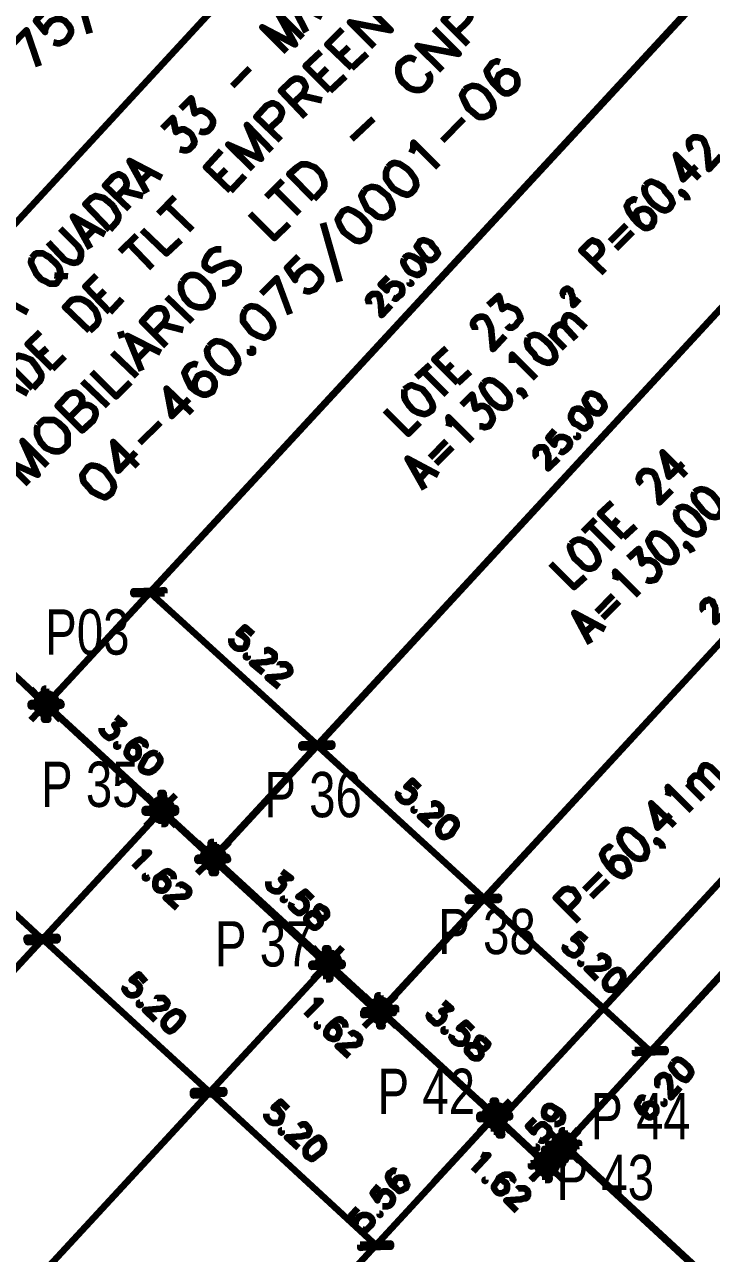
# Model space of a CAD drawing. Header units: inches. Extents: x 1 to 529, y -1 to 335.
# Drawn here: x 243.4 to 287.9, y 129.2 to 208.8 of the extents above; entities that cross this region are included whole.
import ezdxf

# ---------------------------------------------------------------- set-up
doc = ezdxf.new("R2010")
doc.units = ezdxf.units.IN
for name, color, linetype, lineweight in [('H', 7, 'CONTINUOUS', 100), ('P', 250, 'CONTINUOUS', 100), ('Text', 250, 'CONTINUOUS', 100)]:
    doc.layers.add(name, color=color, linetype=linetype, lineweight=lineweight)
doc.styles.get("Standard").update_dxf_attribs({"font": 'txt', "width": 0.75})

msp = doc.modelspace()

# ---------------------------------------------------------------- hatches: boundary and pattern name
at = {"layer": 'H', "linetype": 'CONTINUOUS'}
for points in [[(252.467, 172.2), (250.467, 171.933), (252.467, 172), (252.467, 172.2), (250.467, 171.933), (250.467, 172.133)], [(244.667, 165.8), (244.933, 163.8), (244.8, 165.8), (244.667, 165.8), (244.933, 163.8), (244.667, 163.8)], [(243.8, 164.667), (245.733, 164.933), (243.8, 164.867), (243.8, 164.667), (245.733, 164.933), (245.8, 164.733)], [(245.733, 164.933), (243.8, 164.667), (245.8, 164.733), (245.733, 164.933), (243.8, 164.667), (243.8, 164.867)], [(261.333, 162), (263.333, 162.267), (261.333, 162.2), (261.333, 162), (263.333, 162.267), (263.333, 162.067)], [(263.333, 162.267), (261.333, 162), (263.333, 162.067), (263.333, 162.267), (261.333, 162), (261.333, 162.2)], [(252.533, 157.067), (252.2, 159.067), (252.267, 157.067), (252.533, 157.067), (252.2, 159.067), (252.4, 159.067)], [(253.2, 158.067), (251.2, 157.8), (253.2, 157.8), (253.2, 158.067), (251.2, 157.8), (251.2, 158)], [(251.2, 157.8), (253.2, 158.067), (251.2, 158), (251.2, 157.8), (253.2, 158.067), (253.2, 157.8)], [(255.467, 155.867), (255.8, 153.867), (255.667, 155.867), (255.467, 155.867), (255.8, 153.867), (255.533, 153.867)], [(254.6, 154.667), (256.533, 154.933), (254.6, 154.867), (254.6, 154.667), (256.533, 154.933), (256.6, 154.733)], [(256.533, 154.933), (254.6, 154.667), (256.6, 154.733), (256.533, 154.933), (254.6, 154.667), (254.6, 154.867)], [(272.133, 152.067), (274.133, 152.333), (272.133, 152.267), (272.133, 152.067), (274.133, 152.333), (274.133, 152.133)], [(274.133, 152.333), (272.133, 152.067), (274.133, 152.133), (274.133, 152.333), (272.133, 152.067), (272.133, 152.267)], [(243.6, 149.4), (245.533, 149.733), (243.533, 149.667), (243.6, 149.4), (245.533, 149.733), (245.533, 149.533)], [(245.533, 149.733), (243.6, 149.4), (245.533, 149.533), (245.533, 149.733), (243.6, 149.4), (243.533, 149.667)], [(263.2, 147), (262.867, 149), (262.933, 147), (263.2, 147), (262.867, 149), (263.067, 149)], [(262, 147.8), (264, 148.067), (262, 148), (262, 147.8), (264, 148.067), (264, 147.867)], [(264, 148.067), (262, 147.8), (264, 147.867), (264, 148.067), (262, 147.8), (262, 148)], [(266.267, 145.933), (266.6, 143.933), (266.467, 145.933), (266.267, 145.933), (266.6, 143.933), (266.4, 143.933)], [(265.333, 144.667), (267.333, 144.933), (265.333, 144.933), (265.333, 144.667), (267.333, 144.933), (267.333, 144.8)], [(267.467, 145.133), (265.4, 144.8), (267.467, 144.867), (267.467, 145.133), (265.4, 144.8), (265.4, 145)], [(282.933, 142.2), (284.933, 142.467), (282.933, 142.4), (282.933, 142.2), (284.933, 142.467), (284.933, 142.267)], [(254.333, 139.467), (256.333, 139.8), (254.333, 139.733), (254.333, 139.467), (256.333, 139.8), (256.333, 139.6)], [(256.333, 139.8), (254.333, 139.467), (256.333, 139.6), (256.333, 139.8), (254.333, 139.467), (254.333, 139.733)], [(274, 137.133), (273.733, 139.133), (273.8, 137.133), (274, 137.133), (273.733, 139.133), (273.933, 139.133)], [(274, 138.8), (274.333, 136.867), (274.2, 138.8), (274, 138.8), (274.333, 136.867), (274.133, 136.867)], [(272.867, 137.933), (274.8, 138.267), (272.867, 138.2), (272.867, 137.933), (274.8, 138.267), (274.867, 138.067)], [(274.8, 138.267), (272.867, 137.933), (274.867, 138.067), (274.8, 138.267), (272.867, 137.933), (272.867, 138.2)], [(278.2, 137.2), (278.467, 135.267), (278.4, 137.2), (278.2, 137.2), (278.467, 135.267), (278.267, 135.267)], [(278.2, 137.2), (278.467, 135.267), (278.4, 137.2), (278.2, 137.2), (278.467, 135.267), (278.267, 135.267)], [(279.333, 136.4), (277.4, 136.067), (279.333, 136.2), (279.333, 136.4), (277.4, 136.067), (277.333, 136.333)], [(277.4, 134), (277.067, 136), (277.133, 134), (277.4, 134), (277.067, 136), (277.267, 136)], [(276.2, 134.867), (278.267, 135.2), (276.2, 135.067), (276.2, 134.867), (278.267, 135.2), (278.267, 135)], [(265.133, 129.6), (267.133, 129.867), (265.133, 129.8), (265.133, 129.6), (267.133, 129.867), (267.133, 129.667)]]:
    msp.add_hatch(color=252, dxfattribs=at).paths.add_polyline_path(points)

# ---------------------------------------------------------------- linework, layer by layer
at = {"layer": 'P', "color": 0, "linetype": 'CONTINUOUS'}
for points in [[(340.133, 173), (338.8, 113.067), (273.467, 42.133), (64.467, 235.6), (112.333, 287.4), (244.8, 164.8), (292.667, 216.533), (340.133, 173)], [(255.6, 154.867), (303.467, 206.667)], [(286.6, 200.667), (286.533, 200.8), (286.467, 201), (286.467, 201.133), (286.467, 201.333), (286.733, 201.533), (286.933, 201.533), (287, 201.533), (287.267, 201.467), (287.4, 201.333), (287.467, 201.133), (287.6, 200.8), (287.733, 199.467), (288.533, 200.333)], [(287.133, 198.867), (285.6, 200.4), (286.067, 198.8), (286.933, 199.667)], [(283.6, 198.4), (283.533, 198.2), (283.6, 197.867), (283.933, 197.4), (284.133, 197.2), (284.6, 196.867), (284.933, 196.8), (285.133, 196.867), (285.267, 197), (285.4, 197.267), (285.267, 197.6), (284.933, 198), (284.8, 198.267), (284.333, 198.533), (284, 198.667), (283.733, 198.533), (283.6, 198.4)], [(283.067, 197.467), (282.867, 197.533), (282.667, 197.4), (282.533, 197.333), (282.4, 197.067), (282.533, 196.733), (282.8, 196.333), (283.2, 195.933), (283.533, 195.667), (283.8, 195.667), (284.067, 195.8), (284.067, 195.867), (284.2, 196.067), (284.2, 196.4), (284, 196.667), (283.933, 196.733), (283.667, 196.867), (283.4, 196.867), (283.133, 196.8), (283.067, 196.733), (283, 196.533), (283.067, 196.2), (283.2, 195.933)], [(286.067, 197.933), (286.133, 197.8), (286, 197.867), (285.933, 198), (286.067, 197.933), (286.2, 197.8), (286.333, 197.6), (286.333, 197.467)], [(266.4, 144.933), (314.267, 196.733)], [(281.333, 194.8), (282.4, 195.867)], [(281.733, 194.333), (282.8, 195.4)], [(268.933, 194.667), (268.8, 194.467), (268.933, 194.267), (269.133, 194), (269.267, 193.8), (269.533, 193.6), (269.8, 193.6), (270, 193.733), (270.067, 193.8), (270.2, 194), (270.067, 194.267), (269.867, 194.467), (269.733, 194.667), (269.467, 194.8), (269.2, 194.867), (269, 194.8), (268.933, 194.667)], [(281, 192.733), (279.467, 194.2), (280, 194.733), (280.2, 194.867), (280.333, 194.8), (280.533, 194.733), (280.733, 194.533), (280.8, 194.333), (280.8, 194.2), (280.733, 194), (280.2, 193.467)], [(268, 193.667), (267.933, 193.467), (268, 193.267), (268.2, 192.933), (268.333, 192.8), (268.667, 192.667), (268.867, 192.6), (269.067, 192.733), (269.2, 192.8), (269.267, 193), (269.2, 193.267), (269, 193.533), (268.8, 193.667), (268.533, 193.8), (268.333, 193.867), (268.133, 193.8), (268, 193.667)], [(266.933, 192.467), (266.467, 192), (266.867, 191.6), (266.867, 191.667), (266.933, 191.867), (267.133, 192), (267.267, 192.067), (267.467, 192.067), (267.667, 192), (267.8, 191.933), (267.867, 191.733), (267.867, 191.533), (267.8, 191.333), (267.6, 191.2), (267.467, 191.067), (267.4, 191.067), (267.267, 191.133)], [(268.333, 192.133), (268.333, 192.067), (268.467, 192.067), (268.4, 192.133), (268.333, 192.133)], [(265.733, 190.733), (265.733, 190.8), (265.667, 190.933), (265.667, 191.067), (265.733, 191.2), (265.933, 191.4), (266.067, 191.4), (266.133, 191.4), (266.267, 191.4), (266.4, 191.267), (266.4, 191.133), (266.467, 190.867), (266.533, 190), (267.133, 190.667)], [(273.467, 190.667), (274.133, 191.267), (274.333, 190.4), (274.533, 190.533), (274.733, 190.6), (274.867, 190.533), (275.2, 190.4), (275.333, 190.267), (275.467, 190), (275.533, 189.733), (275.333, 189.533), (275.2, 189.333), (275, 189.2), (274.8, 189.2), (274.667, 189.333)], [(278.4, 191.267), (278.333, 191.267), (278.267, 191.4), (278.267, 191.467), (278.333, 191.6), (278.4, 191.667), (278.533, 191.733), (278.6, 191.733), (278.667, 191.667), (278.8, 191.6), (278.8, 191.467), (278.867, 191.333), (278.933, 190.667), (279.333, 191.067)], [(272.6, 189.067), (272.6, 189.2), (272.467, 189.333), (272.467, 189.533), (272.533, 189.667), (272.733, 189.867), (272.933, 189.933), (273.067, 189.933), (273.267, 189.867), (273.4, 189.667), (273.467, 189.533), (273.6, 189.2), (273.733, 187.8), (274.533, 188.667)], [(278.4, 189.267), (278.333, 189.667), (278.4, 189.867), (278.533, 190), (278.733, 190), (279, 189.867), (279.733, 189.2)], [(276, 188.533), (275.933, 188.267), (276, 187.933), (276.4, 187.533), (276.533, 187.267), (277, 187), (277.333, 186.933), (277.6, 187), (277.733, 187.133), (277.8, 187.333), (277.733, 187.667), (277.4, 188.133), (277.2, 188.333), (276.733, 188.667), (276.4, 188.733), (276.2, 188.667), (276, 188.533)], [(277.4, 188.867), (278.4, 187.867)], [(277.733, 188.6), (277.667, 189), (277.733, 189.2), (277.933, 189.333), (278.067, 189.4), (278.4, 189.267), (279.133, 188.467)], [(271.467, 185.6), (269.933, 187.133), (270.733, 187.867)], [(275, 186.933), (275, 187.133), (275, 187.467), (276.533, 185.933)], [(268.8, 186), (269.667, 186.8)], [(269.2, 186.4), (270.733, 184.867)], [(270.667, 186.4), (271.133, 186.867)], [(271.467, 185.6), (272.267, 186.333)], [(277.2, 135), (325.067, 186.8)], [(273.133, 185.6), (273, 185.4), (273.133, 185.067), (273.467, 184.6), (273.6, 184.4), (274.067, 184.067), (274.4, 184), (274.667, 184.067), (274.8, 184.2), (274.867, 184.467), (274.8, 184.8), (274.467, 185.2), (274.267, 185.4), (273.8, 185.733), (273.467, 185.8), (273.267, 185.733), (273.133, 185.6)], [(268, 185.2), (268, 185), (268, 184.733), (268.067, 184.533), (268.267, 184.2), (268.6, 183.867), (268.867, 183.733), (269.067, 183.667), (269.333, 183.6), (269.533, 183.667), (269.8, 183.867), (269.867, 184.067), (269.8, 184.333), (269.667, 184.533), (269.533, 184.8), (269.2, 185.2), (268.867, 185.333), (268.667, 185.4), (268.467, 185.467), (268.267, 185.4), (268, 185.2)], [(271.733, 184.2), (272.4, 184.867), (272.6, 183.933), (272.8, 184.067), (272.933, 184.133), (273.133, 184.133), (273.4, 184), (273.533, 183.8), (273.667, 183.533), (273.733, 183.267), (273.6, 183), (273.467, 182.8), (273.2, 182.733), (273.067, 182.8), (272.867, 182.8)], [(275.6, 185.133), (275.6, 185), (275.467, 185.067), (275.467, 185.133), (275.6, 185.133), (275.733, 185), (275.8, 184.8), (275.867, 184.667)], [(279.8, 184.733), (279.667, 184.533), (279.733, 184.333), (279.933, 184), (280.067, 183.867), (280.4, 183.667), (280.667, 183.667), (280.8, 183.8), (280.867, 183.867), (281, 184.067), (280.933, 184.333), (280.733, 184.533), (280.6, 184.733), (280.333, 184.867), (280.067, 184.933), (279.867, 184.867), (279.8, 184.733)], [(278.867, 183.733), (278.8, 183.533), (278.8, 183.333), (279, 183), (279.2, 182.933), (279.467, 182.733), (279.733, 182.667), (279.867, 182.8), (280, 182.867), (280.067, 183.067), (280, 183.333), (279.8, 183.6), (279.667, 183.733), (279.4, 183.933), (279.133, 183.933), (278.933, 183.867), (278.867, 183.733)], [(266.733, 183.867), (268.267, 182.333), (269, 183.067)], [(270.867, 182.8), (270.933, 183), (270.867, 183.4), (272.4, 181.867)], [(277.733, 182.533), (277.333, 182.067), (277.733, 181.6), (277.733, 181.733), (277.8, 181.933), (277.933, 182.067), (278.067, 182.133), (278.267, 182.133), (278.467, 182.067), (278.6, 182), (278.733, 181.8), (278.733, 181.6), (278.6, 181.4), (278.467, 181.267), (278.267, 181.133), (278.2, 181.133), (278.067, 181.2)], [(269.667, 180.8), (270.733, 181.867)], [(279.133, 182.2), (279.133, 182.133), (279.267, 182.133), (279.267, 182.2), (279.133, 182.2)], [(269.333, 178.733), (268.2, 180.733), (270.2, 179.667)], [(270.067, 180.4), (271.133, 181.467)], [(276.6, 180.8), (276.533, 180.867), (276.533, 181), (276.533, 181.133), (276.533, 181.267), (276.733, 181.467), (276.867, 181.467), (276.933, 181.467), (277.067, 181.467), (277.2, 181.333), (277.2, 181.2), (277.333, 180.933), (277.333, 180.067), (278, 180.733)], [(286.267, 179.6), (284.733, 181.133), (285.133, 179.533), (286.067, 180.4)], [(269, 179.4), (269.533, 180)], [(283.4, 179.067), (283.333, 179.133), (283.2, 179.333), (283.2, 179.467), (283.267, 179.667), (283.533, 179.933), (283.733, 179.933), (283.8, 179.933), (284.067, 179.867), (284.2, 179.733), (284.267, 179.533), (284.4, 179.2), (284.533, 177.867), (285.333, 178.667)], [(286.8, 178.533), (286.733, 178.333), (286.8, 178), (287.2, 177.533), (287.333, 177.333), (287.8, 177), (288.133, 176.933), (288.4, 177), (288.467, 177.133), (288.6, 177.4), (288.467, 177.733), (288.2, 178.133), (288, 178.4), (287.533, 178.667), (287.2, 178.733), (287, 178.667), (286.8, 178.533)], [(282.2, 175.6), (280.667, 177.133), (281.467, 177.867)], [(285.667, 177.4), (285.6, 177.133), (285.667, 176.8), (286, 176.4), (286.2, 176.133), (286.667, 175.867), (287, 175.8), (287.2, 175.867), (287.333, 176), (287.4, 176.2), (287.333, 176.533), (287, 177), (286.8, 177.2), (286.333, 177.533), (286, 177.6), (285.8, 177.533), (285.667, 177.4)], [(279.6, 176), (280.4, 176.8)], [(281.467, 176.333), (281.867, 176.8)], [(280, 176.4), (281.533, 174.867)], [(282.2, 175.6), (283, 176.333)], [(278.8, 175.2), (278.733, 175), (278.8, 174.733), (278.867, 174.533), (279, 174.267), (279.4, 173.933), (279.6, 173.733), (279.867, 173.6), (280.133, 173.6), (280.333, 173.667), (280.533, 173.933), (280.6, 174.067), (280.533, 174.333), (280.467, 174.533), (280.333, 174.8), (280, 175.2), (279.667, 175.333), (279.467, 175.467), (279.2, 175.467), (279, 175.4), (278.8, 175.2)], [(283.933, 175.6), (283.8, 175.4), (283.933, 175.067), (284.267, 174.6), (284.4, 174.4), (284.867, 174.067), (285.2, 174), (285.467, 174.067), (285.6, 174.267), (285.667, 174.467), (285.6, 174.8), (285.267, 175.267), (285.067, 175.467), (284.6, 175.8), (284.267, 175.867), (284.067, 175.8), (283.933, 175.6)], [(286.333, 175.133), (286.4, 175.067), (286.267, 175.067), (286.267, 175.2), (286.333, 175.133), (286.467, 175), (286.6, 174.8), (286.667, 174.667)], [(282.533, 174.267), (283.2, 174.867), (283.4, 173.933), (283.6, 174.133), (283.733, 174.133), (283.933, 174.133), (284.2, 174), (284.333, 173.867), (284.467, 173.6), (284.533, 173.333), (284.4, 173.067), (284.267, 172.867), (284, 172.8), (283.867, 172.8), (283.667, 172.867)], [(277.467, 173.933), (279, 172.4), (279.733, 173.067)], [(281.667, 172.867), (281.733, 173.067), (281.667, 173.4), (283.2, 171.867)], [(280.467, 170.8), (281.533, 171.867)], [(280.867, 170.4), (281.933, 171.467)], [(287.4, 170.867), (287.333, 170.933), (287.333, 171.067), (287.333, 171.2), (287.333, 171.333), (287.533, 171.533), (287.667, 171.533), (287.733, 171.6), (287.867, 171.533), (288, 171.467), (288, 171.333), (288.133, 171.067), (288.133, 170.133), (288.8, 170.8)], [(280.067, 168.733), (279, 170.733), (281, 169.667)], [(258.2, 169.333), (257.667, 169.8), (257.267, 169.4), (257.333, 169.4), (257.533, 169.267), (257.667, 169.133), (257.8, 169), (257.8, 168.8), (257.733, 168.6), (257.667, 168.467), (257.467, 168.4), (257.267, 168.4), (257.067, 168.467), (256.933, 168.6), (256.8, 168.8), (256.8, 168.933), (256.8, 169.067)], [(279.733, 169.467), (280.333, 170)], [(258.933, 168.267), (259, 168.267), (259.133, 168.333), (259.2, 168.333), (259.333, 168.267), (259.6, 168.067), (259.6, 167.933), (259.6, 167.867), (259.6, 167.733), (259.467, 167.6), (259.333, 167.6), (259.067, 167.533), (258.133, 167.467), (258.867, 166.867)], [(257.867, 167.933), (257.733, 167.933), (257.733, 167.867), (257.867, 167.867), (257.867, 167.933)], [(259.933, 167.333), (259.933, 167.4), (260.067, 167.4), (260.2, 167.4), (260.333, 167.4), (260.533, 167.2), (260.6, 167.067), (260.6, 167), (260.6, 166.867), (260.467, 166.733), (260.333, 166.667), (260.067, 166.6), (259.133, 166.533), (259.867, 165.933)], [(243.8, 163.8), (245.733, 165.8)], [(243.8, 165.8), (245.733, 163.8)], [(245.533, 164.8), (245.467, 165.067), (245.333, 165.333), (245.067, 165.467), (244.8, 165.533), (244.533, 165.467), (244.333, 165.333), (244.2, 165.067), (244.133, 164.8), (244.2, 164.533), (244.333, 164.333), (244.533, 164.2), (244.8, 164.133), (245.067, 164.2), (245.333, 164.333), (245.467, 164.533), (245.533, 164.8)], [(244.8, 164.8), (273.867, 138.133)], [(249.333, 164), (249.867, 163.533), (249.2, 163.467), (249.333, 163.267), (249.4, 163.133), (249.4, 163.067), (249.333, 162.867), (249.267, 162.8), (249.067, 162.667), (248.867, 162.6), (248.667, 162.733), (248.533, 162.867), (248.4, 163.067), (248.4, 163.133), (248.4, 163.267)], [(251.2, 162), (251.267, 162.133), (251.2, 162.333), (251.067, 162.4), (250.867, 162.533), (250.667, 162.467), (250.333, 162.267), (250.133, 162.067), (250, 161.733), (250, 161.6), (250.133, 161.4), (250.133, 161.4), (250.333, 161.267), (250.533, 161.267), (250.733, 161.4), (250.733, 161.4), (250.8, 161.6), (250.8, 161.8), (250.733, 162), (250.667, 162.067), (250.467, 162.133), (250.333, 162.133), (250.133, 162.067)], [(249.467, 162.2), (249.333, 162.2), (249.333, 162.067), (249.467, 162.067), (249.467, 162.2)], [(252, 161.6), (251.8, 161.667), (251.533, 161.6), (251.267, 161.4), (251.2, 161.267), (251, 160.933), (250.933, 160.733), (251, 160.533), (251.133, 160.467), (251.333, 160.4), (251.533, 160.4), (251.867, 160.6), (252, 160.733), (252.2, 161.067), (252.2, 161.267), (252.067, 161.467), (252, 161.6)], [(287.267, 160.067), (287.2, 160.467), (287.267, 160.667), (287.4, 160.867), (287.6, 160.867), (287.867, 160.733), (288.6, 160)], [(286.6, 159.4), (286.533, 159.867), (286.6, 160), (286.8, 160.2), (287, 160.2), (287.267, 160.067), (288, 159.333)], [(269, 159.4), (268.533, 159.867), (268.133, 159.467), (268.2, 159.467), (268.4, 159.333), (268.533, 159.267), (268.667, 159.067), (268.667, 158.867), (268.533, 158.667), (268.467, 158.6), (268.267, 158.467), (268.067, 158.467), (267.867, 158.533), (267.733, 158.667), (267.6, 158.867), (267.6, 159), (267.667, 159.133)], [(285.067, 158.867), (285.133, 159.067), (285.067, 159.467), (286.6, 157.933)], [(286.333, 159.667), (287.333, 158.667)], [(251.267, 156.933), (253.2, 158.933)], [(251.267, 158.933), (253.2, 156.933)], [(253, 157.933), (252.933, 158.2), (252.8, 158.467), (252.6, 158.6), (252.267, 158.667), (252, 158.6), (251.8, 158.467), (251.667, 158.2), (251.6, 157.933), (251.667, 157.667), (251.8, 157.467), (252, 157.333), (252.267, 157.267), (252.6, 157.333), (252.8, 157.467), (252.933, 157.667), (253, 157.933)], [(204.4, 106.133), (252.267, 157.933)], [(268.667, 158), (268.6, 158), (268.6, 157.933), (268.667, 157.933), (268.667, 158)], [(269.733, 158.333), (269.8, 158.333), (269.933, 158.4), (270, 158.4), (270.2, 158.333), (270.4, 158.133), (270.4, 158.067), (270.4, 158), (270.4, 157.8), (270.333, 157.667), (270.2, 157.6), (269.933, 157.6), (269, 157.533), (269.667, 156.933)], [(285.533, 156.933), (284, 158.4), (284.4, 156.8), (285.267, 157.667)], [(271.2, 157.4), (271.067, 157.467), (270.8, 157.467), (270.533, 157.267), (270.4, 157.133), (270.2, 156.8), (270.2, 156.6), (270.267, 156.4), (270.4, 156.267), (270.533, 156.2), (270.8, 156.267), (271.067, 156.4), (271.2, 156.6), (271.4, 156.933), (271.4, 157.133), (271.333, 157.267), (271.2, 157.4)], [(282, 156.4), (281.933, 156.2), (282, 155.867), (282.333, 155.4), (282.533, 155.2), (282.933, 154.867), (283.267, 154.8), (283.6, 154.867), (283.667, 155.067), (283.733, 155.267), (283.667, 155.6), (283.4, 156.067), (283.133, 156.267), (282.733, 156.6), (282.4, 156.667), (282.133, 156.6), (282, 156.4)], [(254.6, 153.867), (256.667, 155.867)], [(254.6, 155.867), (256.667, 153.867)], [(256.333, 154.867), (256.267, 155.133), (256.133, 155.333), (255.933, 155.533), (255.667, 155.6), (255.4, 155.533), (255.133, 155.333), (255, 155.133), (254.933, 154.867), (255, 154.6), (255.133, 154.4), (255.4, 154.2), (255.667, 154.2), (255.933, 154.2), (256.133, 154.4), (256.267, 154.6), (256.333, 154.867)], [(281.467, 155.467), (281.267, 155.6), (281, 155.4), (280.933, 155.333), (280.8, 155.067), (280.933, 154.733), (281.2, 154.333), (281.6, 153.933), (281.933, 153.733), (282.2, 153.667), (282.4, 153.8), (282.533, 153.867), (282.6, 154.067), (282.533, 154.4), (282.4, 154.667), (282.333, 154.733), (282.067, 154.867), (281.8, 154.867), (281.533, 154.8), (281.533, 154.733), (281.4, 154.533), (281.4, 154.2), (281.6, 153.933)], [(284.467, 155.933), (284.467, 155.867), (284.333, 155.867), (284.333, 156), (284.467, 155.933), (284.6, 155.8), (284.733, 155.6), (284.733, 155.467)], [(251, 155.2), (251.2, 155.2), (251.467, 155.2), (250.467, 154.2)], [(251.267, 153.667), (251.2, 153.667), (251.2, 153.533), (251.333, 153.533), (251.267, 153.667)], [(253.067, 153.467), (253.067, 153.6), (253, 153.8), (252.867, 153.867), (252.733, 154), (252.467, 153.933), (252.2, 153.733), (251.933, 153.533), (251.867, 153.267), (251.867, 153.067), (251.933, 152.867), (252, 152.8), (252.2, 152.733), (252.4, 152.733), (252.533, 152.8), (252.6, 152.867), (252.733, 153.067), (252.733, 153.267), (252.533, 153.467), (252.533, 153.533), (252.333, 153.6), (252.133, 153.6), (251.933, 153.533)], [(260.067, 154), (260.667, 153.533), (260, 153.467), (260.133, 153.333), (260.2, 153.2), (260.2, 153.067), (260.067, 152.867), (260, 152.8), (259.867, 152.667), (259.667, 152.667), (259.467, 152.733), (259.267, 152.867), (259.2, 153.067), (259.2, 153.2), (259.2, 153.333)], [(279.667, 152.8), (280.733, 153.867)], [(253.4, 153), (253.4, 153.067), (253.533, 153.133), (253.6, 153.133), (253.733, 153.067), (254, 152.867), (254.067, 152.733), (254.067, 152.667), (254, 152.467), (253.933, 152.4), (253.733, 152.333), (253.533, 152.333), (252.533, 152.267), (253.267, 151.6)], [(279.333, 150.733), (277.8, 152.267), (278.333, 152.8), (278.6, 152.867), (278.733, 152.8), (278.933, 152.8), (279.133, 152.533), (279.267, 152.333), (279.267, 152.2), (279.133, 152), (278.6, 151.467)], [(280.133, 152.333), (281.2, 153.4)], [(260.267, 152.2), (260.133, 152.2), (260.133, 152.133), (260.267, 152.133), (260.267, 152.2)], [(262.067, 152.2), (261.6, 152.667), (261.133, 152.333), (261.267, 152.333), (261.467, 152.2), (261.6, 152.067), (261.667, 151.867), (261.667, 151.667), (261.6, 151.467), (261.467, 151.4), (261.267, 151.267), (261.133, 151.267), (260.933, 151.4), (260.8, 151.533), (260.667, 151.667), (260.667, 151.8), (260.733, 151.933)], [(262.733, 151.6), (262.533, 151.733), (262.4, 151.667), (262.333, 151.6), (262.267, 151.467), (262.333, 151.267), (262.467, 151.067), (262.533, 150.867), (262.6, 150.667), (262.533, 150.533), (262.4, 150.4), (262.267, 150.333), (262.133, 150.333), (262, 150.4), (261.8, 150.6), (261.667, 150.8), (261.667, 150.867), (261.667, 151), (261.8, 151.133), (262, 151.267), (262.133, 151.267), (262.333, 151.133), (262.6, 151), (262.733, 150.933), (262.867, 151), (263, 151.133), (263, 151.267), (262.933, 151.467), (262.733, 151.6)], [(279.8, 149.533), (279.333, 149.933), (278.933, 149.6), (279, 149.6), (279.2, 149.467), (279.333, 149.333), (279.467, 149.133), (279.467, 148.933), (279.333, 148.733), (279.267, 148.667), (279.067, 148.533), (278.933, 148.533), (278.667, 148.667), (278.533, 148.8), (278.4, 148.933), (278.4, 149.067), (278.467, 149.2)], [(262.067, 147), (264, 149.067)], [(262.067, 149.067), (264, 147)], [(263.8, 148.067), (263.733, 148.333), (263.6, 148.533), (263.4, 148.667), (263.067, 148.733), (262.8, 148.667), (262.6, 148.533), (262.467, 148.333), (262.4, 148.067), (262.467, 147.8), (262.6, 147.533), (262.8, 147.4), (263.067, 147.333), (263.4, 147.4), (263.6, 147.533), (263.733, 147.8), (263.8, 148.067)], [(279.467, 148.133), (279.4, 148.067), (279.4, 148), (279.467, 148), (279.467, 148.133)], [(280.533, 148.4), (280.6, 148.4), (280.733, 148.533), (280.8, 148.533), (281, 148.467), (281.2, 148.267), (281.2, 148.133), (281.2, 148), (281.2, 147.867), (281.133, 147.8), (281, 147.733), (280.733, 147.667), (279.8, 147.667), (280.467, 147)], [(215.133, 96.133), (263.067, 148)], [(251.267, 146.8), (250.8, 147.333), (250.333, 146.933), (250.4, 146.933), (250.6, 146.8), (250.733, 146.667), (250.867, 146.467), (250.867, 146.333), (250.8, 146.133), (250.667, 146), (250.467, 145.933), (250.333, 145.933), (250.133, 146), (250, 146.133), (249.867, 146.333), (249.867, 146.4), (249.933, 146.533)], [(282, 147.533), (281.867, 147.6), (281.6, 147.533), (281.333, 147.333), (281.2, 147.2), (281, 146.867), (281, 146.667), (281.067, 146.467), (281.2, 146.333), (281.333, 146.333), (281.6, 146.333), (281.867, 146.533), (282, 146.667), (282.2, 147), (282.2, 147.2), (282.133, 147.4), (282, 147.533)], [(252, 145.733), (252, 145.8), (252.2, 145.8), (252.267, 145.8), (252.4, 145.8), (252.6, 145.6), (252.667, 145.467), (252.667, 145.4), (252.6, 145.267), (252.533, 145.133), (252.4, 145.133), (252.2, 145.067), (251.2, 145), (251.867, 144.333)], [(265.4, 143.933), (267.467, 145.933)], [(265.4, 145.933), (267.467, 143.933)], [(250.867, 145.467), (250.8, 145.467), (250.8, 145.333), (250.933, 145.333), (250.867, 145.467)], [(253.4, 144.867), (253.2, 144.933), (253.067, 144.867), (252.733, 144.667), (252.6, 144.533), (252.4, 144.267), (252.4, 144), (252.533, 143.8), (252.6, 143.733), (252.8, 143.6), (253.067, 143.733), (253.267, 143.933), (253.4, 144.067), (253.6, 144.333), (253.667, 144.6), (253.533, 144.8), (253.4, 144.867)], [(262.133, 145.6), (262.333, 145.6), (262.6, 145.6), (261.6, 144.6)], [(267.133, 145), (267.067, 145.267), (266.933, 145.467), (266.733, 145.6), (266.467, 145.667), (266.2, 145.6), (265.933, 145.467), (265.8, 145.267), (265.733, 145), (265.8, 144.733), (265.933, 144.467), (266.2, 144.333), (266.467, 144.267), (266.733, 144.333), (266.933, 144.467), (267.067, 144.733), (267.133, 145)], [(270.533, 145.533), (271.067, 145.067), (270.4, 144.933), (270.533, 144.8), (270.6, 144.667), (270.6, 144.6), (270.533, 144.4), (270.4, 144.267), (270.2, 144.133), (270, 144.133), (269.867, 144.267), (269.667, 144.4), (269.6, 144.6), (269.6, 144.667), (269.667, 144.8)], [(264.2, 143.867), (264.2, 144), (264.133, 144.2), (264, 144.267), (263.867, 144.4), (263.6, 144.333), (263.333, 144.133), (263.067, 143.867), (262.933, 143.6), (262.933, 143.4), (263.067, 143.267), (263.133, 143.2), (263.333, 143.133), (263.533, 143.133), (263.667, 143.2), (263.667, 143.267), (263.8, 143.467), (263.8, 143.667), (263.667, 143.867), (263.667, 143.933), (263.467, 144), (263.267, 144), (263.067, 143.867)], [(272.467, 143.733), (272, 144.2), (271.533, 143.8), (271.6, 143.8), (271.8, 143.733), (271.933, 143.6), (272.067, 143.4), (272.067, 143.2), (272, 143), (271.933, 142.867), (271.733, 142.8), (271.533, 142.8), (271.333, 142.867), (271.2, 143), (271.067, 143.2), (271.067, 143.267), (271.133, 143.4)], [(262.4, 144.067), (262.333, 144.067), (262.333, 143.933), (262.4, 143.933), (262.4, 144.067)], [(264.467, 143.4), (264.533, 143.467), (264.667, 143.533), (264.733, 143.533), (264.867, 143.467), (265.067, 143.267), (265.133, 143.133), (265.133, 143.067), (265.067, 142.867), (265.067, 142.8), (264.867, 142.733), (264.667, 142.733), (263.667, 142.667), (264.4, 142)], [(270.667, 143.733), (270.533, 143.733), (270.533, 143.6), (270.667, 143.6), (270.667, 143.733)], [(273.133, 143.133), (272.933, 143.2), (272.8, 143.2), (272.733, 143.067), (272.667, 142.933), (272.733, 142.8), (272.867, 142.533), (272.933, 142.4), (273, 142.2), (272.933, 142), (272.8, 141.867), (272.667, 141.867), (272.6, 141.867), (272.4, 141.933), (272.2, 142.133), (272.067, 142.267), (272.067, 142.4), (272.067, 142.533), (272.267, 142.733), (272.4, 142.733), (272.6, 142.733), (272.8, 142.667), (273, 142.533), (273.133, 142.467), (273.267, 142.533), (273.4, 142.667), (273.467, 142.8), (273.333, 142.933), (273.133, 143.133)], [(285.4, 141.6), (285.267, 141.333), (285.333, 141.2), (285.6, 140.867), (285.733, 140.733), (286, 140.533), (286.267, 140.467), (286.467, 140.667), (286.533, 140.733), (286.6, 140.933), (286.533, 141.2), (286.333, 141.4), (286.2, 141.533), (285.933, 141.733), (285.667, 141.8), (285.467, 141.667), (285.4, 141.6)], [(284.533, 140.133), (284.4, 140.133), (284.4, 140.333), (284.4, 140.4), (284.4, 140.533), (284.6, 140.733), (284.8, 140.8), (284.867, 140.8), (285, 140.733), (285.133, 140.667), (285.133, 140.533), (285.2, 140.333), (285.267, 139.333), (285.867, 140)], [(283.6, 139.267), (283.4, 139.333), (283.267, 139.267), (283.2, 139.133), (283.067, 138.933), (283.133, 138.733), (283.333, 138.4), (283.6, 138.267), (283.8, 138.067), (284, 138.067), (284.2, 138.2), (284.267, 138.267), (284.333, 138.4), (284.333, 138.6), (284.267, 138.8), (284.2, 138.867), (284, 138.933), (283.8, 138.933), (283.6, 138.867), (283.6, 138.8), (283.467, 138.6), (283.467, 138.4), (283.6, 138.267)], [(260.467, 138.6), (260, 139.067), (259.533, 138.667), (259.6, 138.667), (259.8, 138.6), (259.933, 138.4), (260.067, 138.267), (260.067, 138.067), (260, 137.867), (259.933, 137.733), (259.733, 137.667), (259.533, 137.667), (259.333, 137.733), (259.2, 137.867), (259.067, 138.067), (259.067, 138.133), (259.067, 138.267)], [(272.867, 137.133), (274.867, 139.133)], [(272.867, 139.133), (274.867, 137.133)], [(274.6, 138.2), (274.533, 138.467), (274.4, 138.667), (274.2, 138.8), (273.867, 138.867), (273.6, 138.8), (273.4, 138.667), (273.267, 138.467), (273.2, 138.2), (273.267, 137.867), (273.4, 137.667), (273.6, 137.533), (273.867, 137.467), (274.2, 137.533), (274.4, 137.667), (274.533, 137.867), (274.6, 138.2)], [(277.733, 138.667), (277.933, 138.533), (277.933, 138.333), (277.8, 138.133), (277.733, 138.067), (277.6, 137.933), (277.4, 137.933), (277.2, 138.067), (277.133, 138.067), (277.067, 138.267), (277.067, 138.467), (277.133, 138.667), (277.2, 138.733), (277.333, 138.8), (277.533, 138.8), (277.733, 138.667), (278.067, 138.467), (278.267, 138.2), (278.267, 137.933), (278.2, 137.733), (278.067, 137.667), (277.933, 137.6), (277.733, 137.6)], [(284.8, 139.067), (284.8, 138.933), (284.867, 138.933), (284.867, 139.067), (284.8, 139.067)], [(225.933, 86.2), (273.867, 138.133)], [(277.2, 135), (273.867, 138.133)], [(276.467, 137.933), (276, 137.467), (276.4, 137.067), (276.4, 137.133), (276.533, 137.333), (276.667, 137.467), (276.867, 137.6), (277.067, 137.6), (277.2, 137.467), (277.333, 137.4), (277.4, 137.2), (277.4, 137), (277.333, 136.8), (277.2, 136.667), (277, 136.533), (276.867, 136.533), (276.733, 136.6)], [(260.067, 137.2), (260, 137.2), (260, 137.067), (260.067, 137.067), (260.067, 137.2)], [(261.2, 137.467), (261.267, 137.533), (261.4, 137.6), (261.467, 137.6), (261.6, 137.6), (261.8, 137.4), (261.867, 137.2), (261.867, 137.133), (261.8, 137), (261.733, 136.867), (261.6, 136.867), (261.333, 136.8), (260.4, 136.733), (261.133, 136.067)], [(277.333, 135.2), (279.333, 137.2)], [(277.333, 137.2), (279.333, 135.2)], [(279.067, 136.267), (279, 136.533), (278.867, 136.733), (278.6, 136.867), (278.333, 136.933), (278.067, 136.867), (277.867, 136.733), (277.733, 136.533), (277.667, 136.267), (277.733, 136), (277.867, 135.733), (278.067, 135.6), (278.333, 135.533), (278.6, 135.6), (278.867, 135.733), (279, 136), (279.067, 136.267)], [(262.667, 136.6), (262.467, 136.733), (262.2, 136.6), (261.933, 136.4), (261.8, 136.267), (261.6, 136), (261.6, 135.733), (261.667, 135.533), (261.8, 135.467), (262, 135.333), (262.2, 135.467), (262.467, 135.667), (262.667, 135.8), (262.8, 136.067), (262.8, 136.333), (262.733, 136.533), (262.667, 136.6)], [(276.533, 136.133), (276.533, 136), (276.6, 136), (276.6, 136.133), (276.533, 136.133)], [(322.533, 95.4), (278.333, 136.2)], [(273, 135.667), (273.133, 135.6), (273.467, 135.6), (272.467, 134.533)], [(276.2, 134), (278.267, 136)], [(276.2, 136), (278.267, 134)], [(277.933, 135.067), (277.867, 135.333), (277.733, 135.533), (277.533, 135.667), (277.267, 135.733), (277, 135.667), (276.733, 135.533), (276.6, 135.333), (276.533, 135.067), (276.6, 134.8), (276.733, 134.533), (277, 134.4), (277.267, 134.333), (277.533, 134.4), (277.733, 134.533), (277.867, 134.8), (277.933, 135.067)], [(267.467, 134.533), (267.267, 134.6), (267.133, 134.467), (267, 134.4), (266.933, 134.2), (267, 134), (267.2, 133.667), (267.467, 133.467), (267.667, 133.267), (267.867, 133.333), (268.067, 133.467), (268.133, 133.467), (268.2, 133.667), (268.133, 133.867), (268.067, 134.067), (268, 134.133), (267.8, 134.133), (267.6, 134.133), (267.467, 134.067), (267.4, 134), (267.333, 133.8), (267.333, 133.6), (267.467, 133.467)], [(273.267, 134), (273.2, 134), (273.2, 133.933), (273.267, 133.933), (273.267, 134)], [(275, 133.867), (275.067, 134), (275, 134.2), (274.867, 134.333), (274.667, 134.333), (274.467, 134.333), (274.133, 134.133), (274, 133.867), (273.8, 133.6), (273.8, 133.467), (273.933, 133.267), (274, 133.2), (274.133, 133.133), (274.333, 133.133), (274.533, 133.267), (274.6, 133.267), (274.667, 133.467), (274.667, 133.667), (274.6, 133.8), (274.467, 133.867), (274.333, 134), (274.133, 134), (274, 133.867)], [(266.333, 133.6), (265.933, 133.133), (266.267, 132.667), (266.267, 132.8), (266.4, 132.933), (266.467, 133.133), (266.667, 133.267), (266.867, 133.267), (267.067, 133.133), (267.133, 133.067), (267.267, 132.867), (267.267, 132.667), (267.2, 132.467), (267.067, 132.333), (266.867, 132.267), (266.8, 132.267), (266.6, 132.267)], [(275.333, 133.4), (275.4, 133.467), (275.533, 133.467), (275.667, 133.467), (275.8, 133.467), (276, 133.267), (276, 133.133), (276, 133.067), (276, 132.933), (275.867, 132.8), (275.733, 132.8), (275.533, 132.733), (274.6, 132.667), (275.267, 132)], [(265, 132.133), (264.533, 131.667), (264.867, 131.2), (264.867, 131.333), (265, 131.533), (265.133, 131.667), (265.333, 131.733), (265.533, 131.733), (265.733, 131.667), (265.8, 131.6), (265.933, 131.4), (265.933, 131.2), (265.8, 131), (265.667, 130.867), (265.533, 130.733), (265.4, 130.733), (265.267, 130.8)], [(266.4, 131.8), (266.4, 131.733), (266.467, 131.733), (266.467, 131.8), (266.4, 131.8)]]:
    msp.add_lwpolyline(points, dxfattribs=at)
at = {"layer": 'P', "color": 252, "linetype": 'CONTINUOUS'}
for points in [[(276.2, 232.133), (228.267, 180.2)], [(244.667, 164.667), (292.733, 216.667)], [(246.533, 212.067), (247.6, 208.267)], [(261.667, 208.333), (260.6, 210.4), (262.667, 209.333)], [(244.867, 209.867), (244.133, 209.067), (244.733, 208.333), (244.733, 208.467), (244.867, 208.8), (245.133, 209.067), (245.467, 209.2), (245.733, 209.2), (246, 209.067), (246.2, 208.867), (246.4, 208.533), (246.4, 208.267), (246.2, 207.933), (246, 207.733), (245.667, 207.6), (245.533, 207.6), (245.267, 207.667)], [(260.4, 207.067), (258.8, 208.667), (260.933, 207.533), (259.8, 209.6), (261.4, 208)], [(266.067, 207.4), (264.467, 209), (267.133, 208.467), (265.533, 210.067)], [(272.133, 207.533), (270.533, 209.133), (271.2, 209.8), (271.533, 209.933), (271.733, 209.933), (271.933, 209.933), (272.133, 209.667), (272.267, 209.4), (272.267, 209.267), (272.067, 209), (271.4, 208.333)], [(244.333, 206.133), (243.533, 208.467), (242.467, 207.4)], [(264.6, 206), (263, 207.533), (264, 208.533)], [(270.467, 205.867), (268.867, 207.467), (271.533, 206.933), (269.933, 208.533)], [(263.2, 204.533), (261.6, 206.133), (262.6, 207.067)], [(263.8, 206.8), (264.4, 207.4)], [(255.533, 154.733), (303.533, 206.733)], [(264.6, 206), (265.6, 206.933)], [(268.733, 206.533), (268.467, 206.667), (268.2, 206.667), (268, 206.533), (267.667, 206.267), (267.6, 206), (267.6, 205.733), (267.667, 205.467), (267.8, 205.2), (268.2, 204.8), (268.467, 204.667), (268.733, 204.6), (269, 204.6), (269.267, 204.667), (269.533, 204.933), (269.667, 205.2), (269.667, 205.467), (269.533, 205.733)], [(274.2, 206.4), (274, 206.467), (273.667, 206.333), (273.533, 206.133), (273.333, 205.867), (273.467, 205.467), (273.733, 205.067), (274.133, 204.667), (274.467, 204.4), (274.8, 204.4), (275.133, 204.6), (275.2, 204.667), (275.333, 204.933), (275.333, 205.267), (275.2, 205.6), (275.133, 205.6), (274.8, 205.8), (274.467, 205.8), (274.2, 205.6), (274.133, 205.6), (274, 205.267), (274, 204.933), (274.133, 204.667)], [(256.867, 204.867), (258, 206)], [(262.333, 205.333), (263, 206)], [(263.2, 204.533), (264.2, 205.467)], [(261.6, 202.867), (260, 204.533), (260.667, 205.2), (260.933, 205.333), (261.133, 205.333), (261.333, 205.267), (261.467, 205.133), (261.6, 204.867), (261.6, 204.733), (261.467, 204.4), (260.8, 203.733)], [(271.933, 204.6), (271.733, 204.267), (271.867, 203.933), (272.133, 203.4), (272.4, 203.2), (272.8, 202.867), (273.2, 202.867), (273.533, 203), (273.667, 203.133), (273.8, 203.4), (273.733, 203.8), (273.467, 204.267), (273.2, 204.533), (272.8, 204.8), (272.4, 204.867), (272.067, 204.733), (271.933, 204.6)], [(253.533, 203.4), (254.2, 204.067), (254.4, 203.067), (254.6, 203.2), (254.8, 203.267), (254.933, 203.267), (255.267, 203.067), (255.4, 202.933), (255.6, 202.667), (255.6, 202.4), (255.467, 202.133), (255.267, 201.933), (255.067, 201.867), (254.933, 201.867), (254.733, 201.933)], [(261.267, 204.267), (262.667, 203.933)], [(260, 201.333), (258.4, 202.867), (259.067, 203.6), (259.4, 203.733), (259.533, 203.733), (259.733, 203.667), (260, 203.4), (260.067, 203.2), (260.067, 203.067), (259.933, 202.733), (259.2, 202.067)], [(252.333, 202.133), (253, 202.8), (253.2, 201.867), (253.4, 202), (253.6, 202.067), (253.733, 202.067), (254.067, 201.867), (254.2, 201.733), (254.333, 201.467), (254.4, 201.2), (254.267, 200.933), (254.067, 200.733), (253.867, 200.667), (253.733, 200.667), (253.467, 200.733)], [(258.2, 199.467), (256.6, 201.067), (258.733, 200.133), (257.8, 202.333), (259.4, 200.667)], [(264.6, 201.4), (266, 202.733)], [(270.467, 201.333), (271.867, 202.733)], [(256.733, 198.067), (255.133, 199.6), (256.133, 200.667)], [(268.467, 200.533), (268.6, 200.8), (268.6, 201.2), (270.2, 199.6)], [(251.333, 197.933), (250.2, 200), (252.267, 198.933)], [(262.133, 197.533), (260.533, 199.133), (261.067, 199.6), (261.333, 199.8), (261.667, 199.8), (261.867, 199.733), (262.2, 199.6), (262.6, 199.2), (262.733, 198.867), (262.8, 198.667), (262.8, 198.333), (262.667, 198.067), (262.133, 197.533)], [(266.933, 199.6), (266.8, 199.267), (266.8, 198.867), (267.133, 198.4), (267.333, 198.2), (267.8, 197.933), (268.2, 197.8), (268.467, 197.933), (268.667, 198.133), (268.8, 198.4), (268.733, 198.8), (268.4, 199.267), (268.2, 199.467), (267.733, 199.8), (267.333, 199.867), (267.067, 199.733), (266.933, 199.6)], [(250.2, 196.867), (248.6, 198.4), (249.133, 199), (249.467, 199.133), (249.533, 199.133), (249.8, 199), (249.933, 198.8), (250, 198.6), (250, 198.467), (249.933, 198.267), (249.4, 197.667)], [(250.933, 198.667), (251.533, 199.267)], [(255.867, 198.867), (256.467, 199.467)], [(256.733, 198.067), (257.667, 199.067)], [(259.067, 197.667), (260.133, 198.733)], [(265.4, 198.067), (265.2, 197.733), (265.333, 197.4), (265.6, 196.867), (265.867, 196.733), (266.267, 196.4), (266.667, 196.333), (266.933, 196.467), (267.133, 196.6), (267.267, 196.867), (267.2, 197.267), (266.933, 197.733), (266.667, 197.933), (266.267, 198.267), (265.867, 198.333), (265.533, 198.2), (265.4, 198.067)], [(248.933, 195.533), (247.333, 197.2), (247.733, 197.6), (248, 197.733), (248.267, 197.667), (248.533, 197.6), (248.8, 197.4), (249.133, 197.067), (249.333, 196.733), (249.467, 196.533), (249.467, 196.267), (249.333, 196), (248.933, 195.533)], [(249.8, 198.067), (251.067, 197.733)], [(252.067, 196.6), (253.133, 197.667)], [(259.6, 198.2), (261.2, 196.6)], [(252.6, 197.133), (254.267, 195.533)], [(263.867, 196.533), (263.667, 196.2), (263.8, 195.867), (264.067, 195.4), (264.333, 195.2), (264.8, 194.867), (265.133, 194.8), (265.467, 194.933), (265.6, 195.067), (265.733, 195.4), (265.733, 195.8), (265.4, 196.2), (265.133, 196.467), (264.733, 196.733), (264.333, 196.867), (264, 196.733), (263.867, 196.533)], [(266.333, 144.8), (314.333, 196.867)], [(247.667, 194.333), (246.533, 196.4), (248.6, 195.267)], [(258, 196.6), (259.6, 195), (260.533, 195.933)], [(262.733, 196), (263.8, 192.2)], [(244.933, 194.733), (246, 193.6), (246.333, 193.467), (246.6, 193.4), (246.867, 193.467), (247, 193.6), (247.067, 193.867), (247.067, 194.133), (246.867, 194.467), (245.733, 195.6)], [(247.333, 195), (247.933, 195.6)], [(249.6, 194.133), (250.667, 195.2)], [(251, 195.533), (252.6, 194), (253.533, 194.867)], [(250.133, 194.667), (251.667, 193.067)], [(256.133, 194.267), (255.8, 194.267), (255.467, 194.133), (255.2, 193.8), (255.067, 193.467), (255.067, 193.2), (255.2, 193.067), (255.467, 192.933), (255.6, 192.933), (255.8, 193.067), (256.4, 193.333), (256.667, 193.4), (256.8, 193.4), (257, 193.333), (257.267, 193.133), (257.267, 192.8), (257.133, 192.533), (256.8, 192.2), (256.467, 192.067), (256.2, 192.067)], [(243.867, 193.733), (243.8, 193.467), (243.867, 193.267), (244, 193), (244.133, 192.733), (244.467, 192.333), (244.8, 192.2), (245, 192.067), (245.267, 192.067), (245.467, 192.067), (245.667, 192.333), (245.733, 192.533), (245.733, 192.8), (245.667, 193.067), (245.467, 193.333), (245.067, 193.733), (244.8, 193.867), (244.6, 194), (244.333, 194), (244.133, 194), (243.867, 193.733)], [(261.133, 193.8), (260.4, 193.067), (260.933, 192.267), (260.933, 192.4), (261.133, 192.733), (261.333, 192.933), (261.667, 193.133), (262, 193.133), (262.267, 192.933), (262.4, 192.8), (262.6, 192.533), (262.6, 192.2), (262.4, 191.933), (262.2, 191.667), (261.867, 191.533), (261.733, 191.533), (261.467, 191.6)], [(245.333, 192.6), (246.2, 192.533)], [(248.933, 190.2), (247.333, 191.867), (248.067, 192.6)], [(253.6, 192.2), (253.533, 191.933), (253.533, 191.667), (253.6, 191.4), (253.733, 191.133), (254.133, 190.733), (254.4, 190.6), (254.667, 190.533), (254.933, 190.533), (255.2, 190.6), (255.467, 190.867), (255.6, 191.133), (255.6, 191.4), (255.467, 191.667), (255.333, 191.933), (254.933, 192.333), (254.667, 192.533), (254.4, 192.6), (254.133, 192.6), (253.933, 192.533), (253.6, 192.2)], [(260.6, 190.067), (259.733, 192.4), (258.733, 191.4)], [(242.6, 189.267), (241.533, 191.333), (243.6, 190.2)], [(247.6, 189), (246, 190.533), (246.467, 191), (246.733, 191.067), (247, 191.067), (247.2, 191), (247.533, 190.8), (247.933, 190.4), (248.067, 190.133), (248.133, 189.933), (248.2, 189.667), (248.067, 189.4), (247.6, 189)], [(248.067, 191.067), (248.6, 191.6)], [(248.933, 190.2), (249.733, 191.067)], [(252.6, 191.2), (254.267, 189.6)], [(252.6, 188), (251, 189.6), (251.667, 190.333), (252, 190.467), (252.2, 190.467), (252.4, 190.4), (252.533, 190.2), (252.6, 190), (252.6, 189.867), (252.467, 189.533), (251.8, 188.867)], [(257.667, 190.333), (257.533, 190), (257.533, 189.6), (257.867, 189.2), (258.067, 188.933), (258.533, 188.667), (258.933, 188.533), (259.2, 188.667), (259.4, 188.867), (259.533, 189.2), (259.467, 189.533), (259.133, 190), (258.933, 190.2), (258.467, 190.533), (258.067, 190.6), (257.8, 190.467), (257.667, 190.333)], [(274.067, 137.733), (322.133, 189.733)], [(245.2, 186.533), (243.6, 188.133), (244.4, 188.933)], [(249.867, 188.8), (249.467, 188.667)], [(251, 186.4), (250.067, 188.667), (252.2, 187.6)], [(252.333, 189.4), (253.667, 189.067)], [(244.333, 187.4), (244.867, 187.867)], [(250.733, 187.2), (251.533, 188)], [(255.333, 188), (255.2, 187.733), (255.267, 187.333), (255.6, 186.867), (255.8, 186.667), (256.267, 186.333), (256.667, 186.267), (257, 186.4), (257.133, 186.6), (257.267, 186.867), (257.2, 187.267), (256.867, 187.733), (256.667, 188), (256.2, 188.267), (255.8, 188.333), (255.467, 188.133), (255.333, 188)], [(243.933, 185.267), (242.333, 186.867), (242.8, 187.267), (243, 187.4), (243.267, 187.333), (243.467, 187.267), (243.8, 187.133), (244.133, 186.733), (244.333, 186.4), (244.467, 186.2), (244.467, 185.933), (244.333, 185.667), (243.933, 185.267)], [(245.2, 186.533), (246, 187.333)], [(249.067, 187.6), (250.667, 186.067)], [(258, 187.8), (258, 187.6), (258.2, 187.6), (258.2, 187.8), (258, 187.8)], [(247.733, 186.333), (249.333, 184.733), (250.267, 185.667)], [(254.6, 186.8), (254.4, 186.867), (254.067, 186.733), (253.933, 186.6), (253.733, 186.267), (253.867, 185.933), (254.133, 185.4), (254.533, 185.067), (254.933, 184.867), (255.2, 184.867), (255.467, 185), (255.6, 185.067), (255.733, 185.4), (255.733, 185.667), (255.6, 185.933), (255.467, 186.067), (255.2, 186.2), (254.933, 186.2), (254.6, 186.067), (254.533, 185.933), (254.4, 185.667), (254.4, 185.4), (254.533, 185.067)], [(242.667, 184), (241.6, 186.067), (243.6, 184.933)], [(247.133, 185.733), (248.8, 184.133)], [(247, 184.067), (247.333, 184.2), (247.467, 184.2), (247.667, 184.133), (247.933, 183.933), (248, 183.667), (248, 183.533), (247.867, 183.2), (247.133, 182.533), (245.533, 184.133), (246.2, 184.867), (246.533, 185), (246.733, 185), (246.933, 184.867), (247.067, 184.733), (247.133, 184.533), (247.133, 184.4), (247, 184.067), (246.333, 183.4)], [(254.267, 183.667), (252.6, 185.267), (252.933, 183.467), (254.067, 184.6)], [(244.267, 182.867), (244.2, 182.667), (244.2, 182.333), (244.267, 182.133), (244.4, 181.8), (244.8, 181.4), (245.133, 181.267), (245.333, 181.2), (245.667, 181.2), (245.867, 181.267), (246.2, 181.6), (246.2, 181.8), (246.2, 182.133), (246.2, 182.333), (246, 182.667), (245.667, 183), (245.333, 183.2), (245.133, 183.2), (244.8, 183.2), (244.6, 183.2), (244.267, 182.867)], [(250.867, 181.733), (252.2, 183.067)], [(243.667, 179.067), (242.067, 180.667), (244.267, 179.667), (243.267, 181.867), (244.867, 180.267)], [(250.733, 180.2), (249.133, 181.8), (249.467, 179.933), (250.6, 181.133)], [(247.333, 179.933), (247.133, 179.667), (247.2, 179.267), (247.533, 178.867), (247.733, 178.6), (248.267, 178.333), (248.6, 178.2), (248.933, 178.4), (249.067, 178.533), (249.2, 178.867), (249.133, 179.2), (248.8, 179.667), (248.6, 179.933), (248.133, 180.2), (247.733, 180.267), (247.467, 180.133), (247.333, 179.933)], [(252.467, 172), (252.467, 172.2), (250.467, 171.933), (252.467, 172)], [(252.467, 172.2), (250.467, 171.933), (250.467, 172.133), (252.467, 172.2)], [(251.333, 172.2), (262.467, 162.067)], [(241.4, 167.933), (244.867, 164.667)], [(244.8, 165.8), (244.667, 165.8), (244.933, 163.8), (244.8, 165.8)], [(244.667, 165.8), (244.933, 163.8), (244.667, 163.8), (244.667, 165.8)], [(243.8, 164.867), (243.8, 164.667), (245.733, 164.933), (243.8, 164.867)], [(243.8, 164.667), (245.733, 164.933), (245.8, 164.733), (243.8, 164.667)], [(245.8, 164.733), (245.733, 164.933), (243.8, 164.667), (245.8, 164.733)], [(245.733, 164.933), (243.8, 164.667), (243.8, 164.867), (245.733, 164.933)], [(244.667, 164.867), (252.333, 157.8)], [(261.333, 162.2), (261.333, 162), (263.333, 162.267), (261.333, 162.2)], [(261.333, 162), (263.333, 162.267), (263.333, 162.067), (261.333, 162)], [(263.333, 162.067), (263.333, 162.267), (261.333, 162), (263.333, 162.067)], [(263.333, 162.267), (261.333, 162), (261.333, 162.2), (263.333, 162.267)], [(262.2, 162.267), (273.267, 152.133)], [(233.667, 159.6), (244.667, 149.467)], [(252.267, 157.067), (252.533, 157.067), (252.2, 159.067), (252.267, 157.067)], [(252.533, 157.067), (252.2, 159.067), (252.4, 159.067), (252.533, 157.067)], [(204.4, 106.2), (252.467, 158.133)], [(253.2, 157.8), (253.2, 158.067), (251.2, 157.8), (253.2, 157.8)], [(253.2, 158.067), (251.2, 157.8), (251.2, 158), (253.2, 158.067)], [(251.2, 158), (251.2, 157.8), (253.2, 158.067), (251.2, 158)], [(251.2, 157.8), (253.2, 158.067), (253.2, 157.8), (251.2, 157.8)], [(252.133, 158), (255.667, 154.733)], [(255.667, 155.867), (255.467, 155.867), (255.8, 153.867), (255.667, 155.867)], [(255.467, 155.867), (255.8, 153.867), (255.533, 153.867), (255.467, 155.867)], [(254.6, 154.867), (254.6, 154.667), (256.533, 154.933), (254.6, 154.867)], [(254.6, 154.667), (256.533, 154.933), (256.6, 154.733), (254.6, 154.667)], [(256.6, 154.733), (256.533, 154.933), (254.6, 154.667), (256.6, 154.733)], [(256.533, 154.933), (254.6, 154.667), (254.6, 154.867), (256.533, 154.933)], [(255.467, 154.867), (263.067, 147.867)], [(272.133, 152.267), (272.133, 152.067), (274.133, 152.333), (272.133, 152.267)], [(272.133, 152.067), (274.133, 152.333), (274.133, 152.133), (272.133, 152.067)], [(274.133, 152.133), (274.133, 152.333), (272.133, 152.067), (274.133, 152.133)], [(274.133, 152.333), (272.133, 152.067), (272.133, 152.267), (274.133, 152.333)], [(273, 152.333), (284.067, 142.2)], [(243.533, 149.667), (243.6, 149.4), (245.533, 149.733), (243.533, 149.667)], [(245.533, 149.733), (243.6, 149.4), (243.533, 149.667), (245.533, 149.733)], [(243.6, 149.4), (245.533, 149.733), (245.533, 149.533), (243.6, 149.4)], [(245.533, 149.533), (245.533, 149.733), (243.6, 149.4), (245.533, 149.533)], [(244.467, 149.667), (255.467, 139.6)], [(262.933, 147), (263.2, 147), (262.867, 149), (262.933, 147)], [(263.2, 147), (262.867, 149), (263.067, 149), (263.2, 147)], [(278.267, 136.133), (290.267, 149.2)], [(215.067, 96.067), (263.133, 148.067)], [(262, 148), (262, 147.8), (264, 148.067), (262, 148)], [(262, 147.8), (264, 148.067), (264, 147.867), (262, 147.8)], [(264, 147.867), (264, 148.067), (262, 147.8), (264, 147.867)], [(264, 148.067), (262, 147.8), (262, 148), (264, 148.067)], [(262.867, 148), (266.4, 144.733)], [(266.467, 145.933), (266.267, 145.933), (266.6, 143.933), (266.467, 145.933)], [(266.267, 145.933), (266.6, 143.933), (266.4, 143.933), (266.267, 145.933)], [(265.333, 144.933), (265.333, 144.667), (267.333, 144.933), (265.333, 144.933)], [(265.333, 144.667), (267.333, 144.933), (267.333, 144.8), (265.333, 144.667)], [(267.467, 144.867), (267.467, 145.133), (265.4, 144.8), (267.467, 144.867)], [(267.467, 145.133), (265.4, 144.8), (265.4, 145), (267.467, 145.133)], [(266.333, 145.067), (274, 138.067)], [(282.933, 142.4), (282.933, 142.2), (284.933, 142.467), (282.933, 142.4)], [(282.933, 142.2), (284.933, 142.467), (284.933, 142.267), (282.933, 142.2)], [(254.333, 139.733), (254.333, 139.467), (256.333, 139.8), (254.333, 139.733)], [(254.333, 139.467), (256.333, 139.8), (256.333, 139.6), (254.333, 139.467)], [(256.333, 139.6), (256.333, 139.8), (254.333, 139.467), (256.333, 139.6)], [(256.333, 139.8), (254.333, 139.467), (254.333, 139.733), (256.333, 139.8)], [(255.267, 139.8), (266.267, 129.667)], [(273.8, 137.133), (274, 137.133), (273.733, 139.133), (273.8, 137.133)], [(274, 137.133), (273.733, 139.133), (273.933, 139.133), (274, 137.133)], [(274.2, 138.8), (274, 138.8), (274.333, 136.867), (274.2, 138.8)], [(274, 138.8), (274.333, 136.867), (274.133, 136.867), (274, 138.8)], [(274, 138.267), (269.933, 133.867)], [(272.867, 138.2), (272.867, 137.933), (274.8, 138.267), (272.867, 138.2)], [(272.867, 137.933), (274.8, 138.267), (274.867, 138.067), (272.867, 137.933)], [(274.867, 138.067), (274.8, 138.267), (272.867, 137.933), (274.867, 138.067)], [(274.8, 138.267), (272.867, 137.933), (272.867, 138.2), (274.8, 138.267)], [(273.8, 138.2), (277.333, 134.933)], [(279.267, 137.267), (278.333, 136.2), (277.2, 135), (276.267, 134)], [(278.4, 137.2), (278.2, 137.2), (278.467, 135.267), (278.4, 137.2)], [(278.2, 137.2), (278.467, 135.267), (278.267, 135.267), (278.2, 137.2)], [(278.4, 137.2), (278.2, 137.2), (278.467, 135.267), (278.4, 137.2)], [(278.2, 137.2), (278.467, 135.267), (278.267, 135.267), (278.2, 137.2)], [(279.333, 136.4), (277.4, 136.067), (277.333, 136.333), (279.333, 136.4)], [(279.333, 136.2), (279.333, 136.4), (277.4, 136.067), (279.333, 136.2)], [(278.267, 136.333), (322.667, 95.267)], [(277.133, 134), (277.4, 134), (277.067, 136), (277.133, 134)], [(277.4, 134), (277.067, 136), (277.267, 136), (277.4, 134)], [(276.2, 135.067), (276.2, 134.867), (278.267, 135.2), (276.2, 135.067)], [(276.2, 134.867), (278.267, 135.2), (278.267, 135), (276.2, 134.867)], [(265.133, 129.8), (265.133, 129.6), (267.133, 129.867), (265.133, 129.8)], [(265.133, 129.6), (267.133, 129.867), (267.133, 129.667), (265.133, 129.6)]]:
    msp.add_lwpolyline(points, dxfattribs=at)

# ---------------------------------------------------------------- texts
at = {"layer": 'Text', "color": 0, "linetype": 'CONTINUOUS', "attachment_point": 4}
for s, insert, char_height, width in [('{\\fHelvetica|b0|i0|c1|p15;P03}', (244.733, 169.467), 2.93333, 9.4), ('{\\fHelvetica|b0|i0|c1|p15;P 35}', (244.467, 159.6), 2.93333, 12.6), ('{\\fHelvetica|b0|i0|c1|p15;P 36}', (258.933, 158.933), 2.93333, 12.6), ('{\\fHelvetica|b0|i0|c1|p15;P 38}', (270.2, 150.067), 2.93333, 12.6), ('{\\fHelvetica|b0|i0|c1|p15;P 37}', (255.733, 149.267), 2.93333, 12.6), ('{\\fHelvetica|b0|i0|c1|p15;P 42 }', (266.267, 139.733), 2.93333, 15.73333), ('{\\fHelvetica|b0|i0|c1|p15;P 44}', (280.067, 138.133), 3, 12.6), ('{\\fHelvetica|b0|i0|c1|p15;P 43}', (277.867, 134.133), 2.93333, 12.6)]:
    msp.add_mtext(s, dxfattribs=dict(at, insert=insert, char_height=char_height, width=width))

doc.saveas('drawing.dxf')
